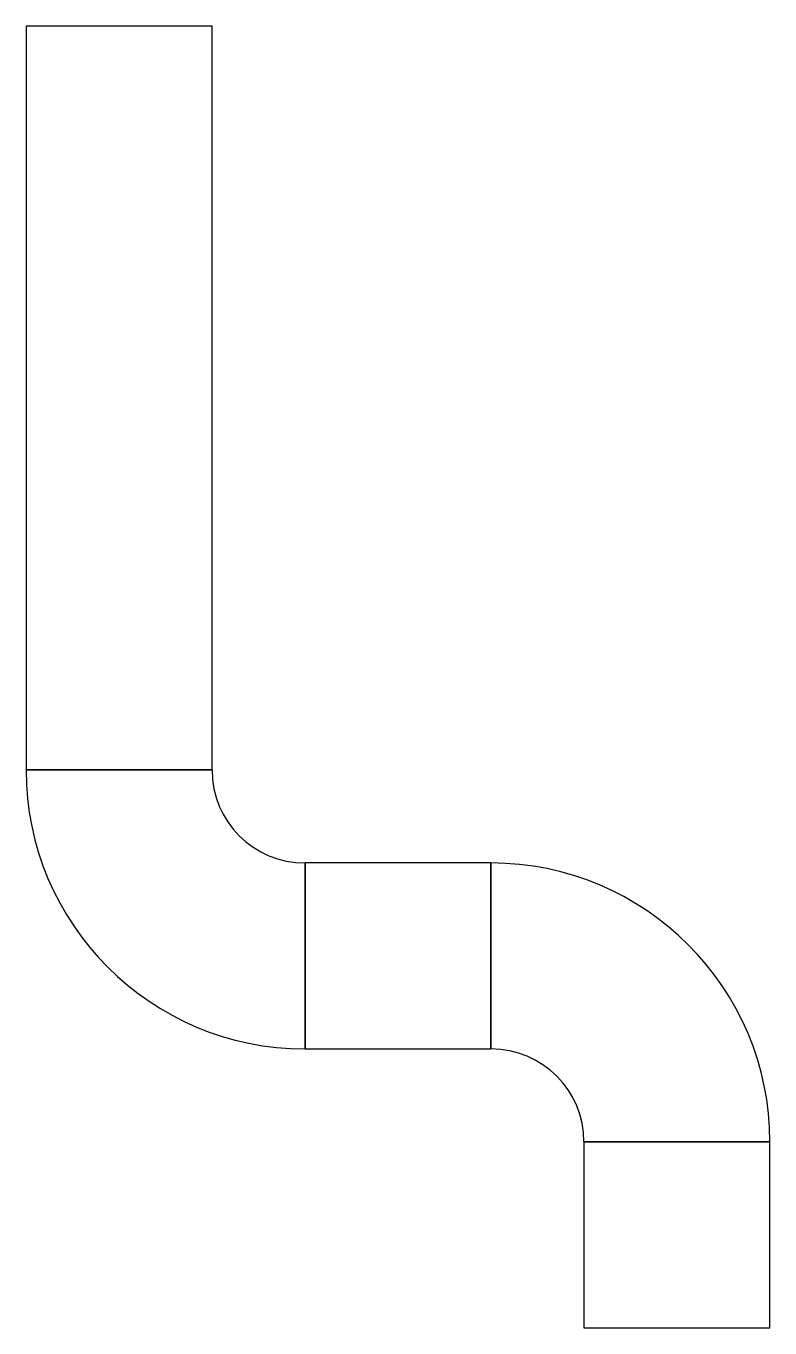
# Model space of a CAD drawing. Header units: metres. Extents: x -15 to 25, y -15 to 410.
# Drawn here: x -15 to 25, y -15 to 55 of the extents above.
import ezdxf

# ---------------------------------------------------------------- set-up
doc = ezdxf.new("R2010")
doc.units = ezdxf.units.M

msp = doc.modelspace()

# ---------------------------------------------------------------- linework, layer by layer
at = {"layer": 'PARAMETRIX'}
for p, q in [((-5, 55), (-15, 55)), ((-15, 55), (-15, 15)), ((-5, 15), (-5, 55)), ((-5, 15), (-15, 15)), ((-15, 15), (-5, 15)), ((10, 10), (0, 10)), ((0, 10), (0, 0)), ((0, 0), (0, 10)), ((10, 0), (10, 10)), ((10, 10), (10, 0)), ((0, 0), (10, 0)), ((15, -5), (25, -5)), ((15, -5), (15, -15)), ((25, -5), (15, -5)), ((25, -15), (25, -5)), ((15, -15), (25, -15))]:
    msp.add_line(p, q, dxfattribs=at)
for centre, radius, start, end in [((0, 15), 15, 180, 270), ((0, 15), 5, 180, 270), ((10, -5), 15, 0, 90), ((10, -5), 5, 0, 90)]:
    msp.add_arc(centre, radius, start, end, dxfattribs=at)

doc.saveas('drawing.dxf')
